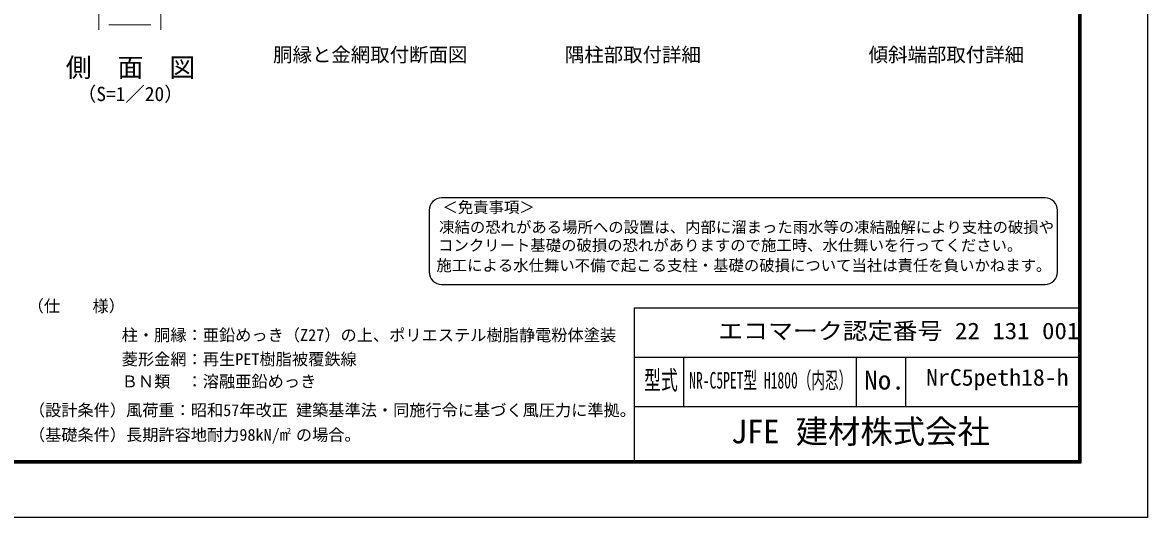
# Model space of a CAD drawing. Units: millimetres, scale not verified. Extents: x -4200 to 4200, y -2970 to 2970.
# Drawn here: x -358 to 4200, y -2970 to -965 of the extents above; entities that cross this region are included whole.
import ezdxf
from ezdxf.enums import TextEntityAlignment as Align

# ---------------------------------------------------------------- set-up
doc = ezdxf.new("R2010")
doc.units = ezdxf.units.MM
doc.header["$LTSCALE"] = 10
for name, color, linetype, lineweight in [('0-0_D-TTL-TXT', 7, 'Continuous', 25), ('0-6_D-STR-DIM', 7, 'Continuous', 13), ('0-E_D-TTL', 7, 'Continuous', 25)]:
    doc.layers.add(name, color=color, linetype=linetype, lineweight=lineweight)
doc.styles.add('ＭＳ ゴシック', font='')
doc.styles.get('ＭＳ ゴシック').set_extended_font_data('MS Gothic')

msp = doc.modelspace()

# ---------------------------------------------------------------- linework, layer by layer
at = {"layer": '0-0_D-TTL-TXT', "color": 2}
for p, q in [((3785.12, -1675.64), (1339.57, -1675.64)), ((1289.57, -1725.64), (1289.57, -1975.64)), ((3835.12, -1975.64), (3835.12, -1725.64)), ((1339.57, -2025.64), (3785.12, -2025.64))]:
    msp.add_line(p, q, dxfattribs=at)
for centre, start, end in [((1339.57, -1725.64), 90, 180), ((3785.12, -1725.64), 0, 90), ((1339.57, -1975.64), 180, 270), ((3785.12, -1975.64), 270, 0)]:
    msp.add_arc(centre, 50, start, end, dxfattribs=at)
at = {"layer": '0-6_D-STR-DIM'}
for p, q in [((-48.47, -836.79), (-48.47, -994.1)), ((201.53, -836.79), (201.53, -994.1)), ((-8.47, -974.1), (161.53, -974.1))]:
    msp.add_line(p, q, dxfattribs=at)
at = {"layer": '0-E_D-TTL'}
for p, q in [((2120, -2120), (2120, -2740)), ((2120, -2120), (3920, -2120)), ((2120, -2320), (3920, -2320)), ((2320, -2320), (2320, -2520)), ((3020, -2320), (3020, -2520)), ((3220, -2320), (3220, -2520)), ((2120, -2520), (3920, -2520))]:
    msp.add_line(p, q, dxfattribs=at)
at = {"layer": '0-E_D-TTL', "color": 2}
msp.add_lwpolyline([(-4200, 2970), (4200, 2970), (4200, -2970), (-4200, -2970)], close=True, dxfattribs=at)
at = {"layer": '0-E_D-TTL'}
for points in [[(-3930, 2750), (3930, 2750), (3930, -2750), (-3930, -2750)], [(-3927.5, 2747.5), (3927.5, 2747.5), (3927.5, -2747.5), (-3927.5, -2747.5)], [(-3925, 2745), (3925, 2745), (3925, -2745), (-3925, -2745)], [(-3922.5, 2742.5), (3922.5, 2742.5), (3922.5, -2742.5), (-3922.5, -2742.5)], [(-3920, 2740), (3920, 2740), (3920, -2740), (-3920, -2740)]]:
    msp.add_lwpolyline(points, close=True, dxfattribs=at)

# ---------------------------------------------------------------- texts
at = {"layer": '0-0_D-TTL-TXT', "style": 'ＭＳ ゴシック'}
for s, height, p in [('胴縁と金網取付断面図', 57.7, (657.12, -1141.36)), ('隅柱部取付詳細', 57.7, (1839.35, -1141.51)), ('傾斜端部取付詳細', 57.7, (3070.13, -1141.36)), ('側\u3000面\u3000図', 76.98, (-183.37, -1208.4)), ('（S=1／20）', 57.7, (-137.89, -1300.38)), ('＜免責事項＞ \u3000\u3000', 45.67, (1343.28, -1749.81)), ('凍結の恐れがある場所への設置は、内部に溜まった雨水等の凍結融解により支柱の破損や', 45.67, (1329.75, -1830.31)), ('コンクリート基礎の破損の恐れがありますので施工時、水仕舞いを行ってください。', 45.67, (1325.64, -1903.73)), ('施工による水仕舞い不備で起こる支柱・基礎の破損について当社は責任を負いかねます。 ', 45.67, (1318.65, -1985.23)), ('（仕\u3000\u3000様）', 48.17, (-337.58, -2151.83)), ('柱・胴縁：亜鉛めっき（Z27）の上、ポリエステル樹脂静電粉体塗装', 48.17, (43.44, -2269.52)), ('菱形金網：再生PET樹脂被覆鉄線', 48.17, (43.44, -2367.18)), ('ＢＮ類\u3000：溶融亜鉛めっき', 48.17, (43.44, -2457.33)), ('（設計条件）風荷重：昭和57年改正 建築基準法・同施行令に基づく風圧力に準拠。', 48.09, (-332.45, -2573.6)), ('JFE 建材株式会社', 96.21, (2512.38, -2698.5)), ('（基礎条件）長期許容地耐力98kN/m の場合。', 48.09, (-332.45, -2673.6)), ('2', 24.05, (713.02, -2637.79))]:
    msp.add_text(s, height=height, dxfattribs=at).set_placement(p, align=Align.BOTTOM_LEFT)
for s, height, width, p in [('エコマーク認定番号 22 131 001', 67.35, 1.1, (2460, -2267.95)), ('型式', 76.97, 0.65, (2160.27, -2474.8)), ('NR-C5PET型 H1800（内忍）', 67.35, 0.6, (2343, -2467.95)), ('NrC5peth18-h', 67.35, 1.05, (3302.83, -2456.29)), ('No.', 76.97, 1.05, (3052, -2474.8))]:
    msp.add_text(s, height=height, dxfattribs=dict(at, width=width)).set_placement(p, align=Align.BOTTOM_LEFT)

doc.saveas('drawing.dxf')
